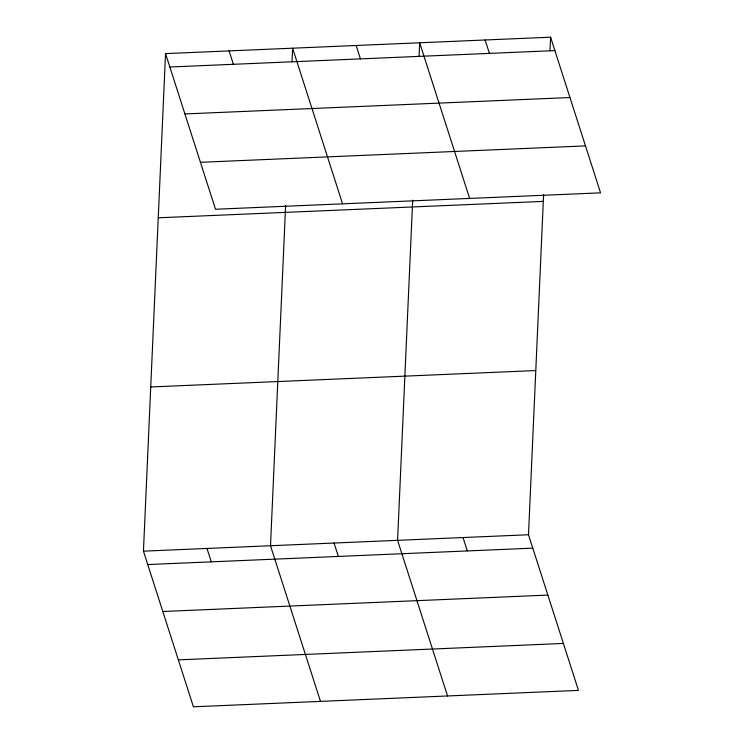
<?xml version="1.0" encoding="UTF-8"?>
<svg xmlns="http://www.w3.org/2000/svg" width="744" height="744" viewBox="0 0 744 744"><rect width="100%" height="100%" fill="white"/><g stroke="black" fill="none" stroke-linecap="round" stroke-linejoin="round"><path stroke-width="1.12" d="M543.604 194.547L528.491 534.75L578.46 690.395L193.412 706.8L143.443 551.155L165.54 53.605L550.588 37.2L600.557 192.845L215.509 209.25L165.54 53.605M285.622 205.539L270.509 545.743L320.478 701.387M292.001 61.873L292.606 48.193L342.575 203.837M412.688 200.127L397.575 540.33L447.544 695.975M419.067 56.46L419.672 42.78L469.641 198.425M549.983 50.88L550.588 37.2M169.846 67.007L554.894 50.592M184.912 113.944L569.96 97.538M200.443 162.304L585.491 145.898M158.249 217.797L543.297 201.392M150.734 386.964L535.782 370.558M143.443 551.155L528.491 534.75M147.74 564.557L532.788 548.151M162.815 611.494L547.863 595.088M178.337 659.863L563.385 643.448M485.135 39.99L489.431 53.382M356.144 45.486L360.44 58.878M463.028 537.54L467.334 550.941M229.078 50.899L233.374 64.3M334.037 543.036L338.343 556.428M206.972 548.449L211.277 561.85"/></g></svg>
